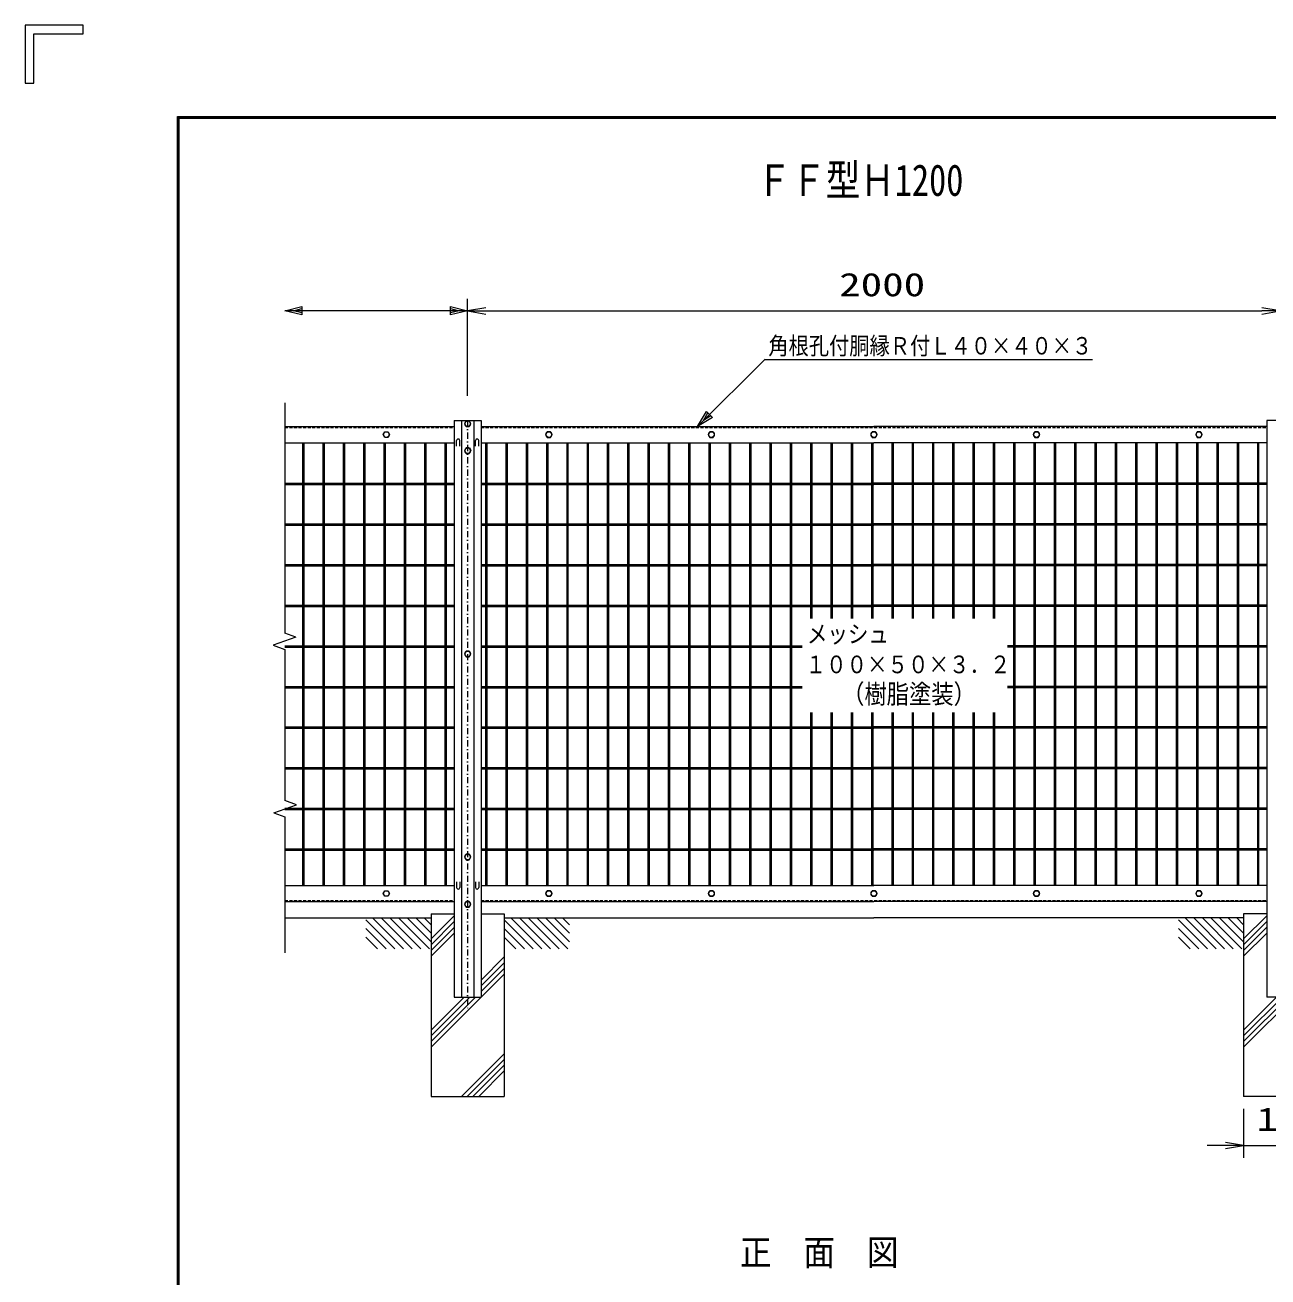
# Model space of a CAD drawing. Units: millimetres, scale not verified. Extents: x -4425 to 4425, y -3150 to 3150.
# Drawn here: x -4425 to -1366, y 68 to 3150 of the extents above; entities that cross this region are included whole.
import ezdxf
from ezdxf.enums import TextEntityAlignment as Align

# ---------------------------------------------------------------- set-up
doc = ezdxf.new("R2010")
doc.units = ezdxf.units.MM
doc.header["$LTSCALE"] = 30
doc.linetypes.add('USER1', pattern=[1.01, 0.5, -0.25, 0.01, -0.25])
doc.linetypes.add('USER2', pattern=[0.375, 0.25, -0.125])
for name, color, linetype, lineweight in [('0-0_1', 4, 'Continuous', 18), ('0-1_2', 7, 'Continuous', 9), ('0-2_0', 2, 'Continuous', 18), ('0-5_WAKU', 7, 'Continuous', 9)]:
    doc.layers.add(name, color=color, linetype=linetype, lineweight=lineweight)
doc.layers.add('0-3_10', color=4, linetype='Continuous')
doc.styles.add('ＭＳ ゴシック', font='')
doc.styles.get('ＭＳ ゴシック').set_extended_font_data('MS Gothic')

# ---------------------------------------------------------------- blocks, each defined once
blk = doc.blocks.new('C3')
at = {"layer": '0-0_1'}
blk.add_line((49643.9, 150350.1), (54657.8, 155313.1), dxfattribs=at)
blk.add_lwpolyline([(50761, 151012.6), (49643.9, 150350.1), (50317.8, 151460.4)], close=True, dxfattribs=at)
blk.add_lwpolyline([(50650.2, 151124.5), (50091.7, 150793.3), (50428.6, 151348.4)], dxfattribs=at)
blk = doc.blocks.new('DARROWS')
at = {"layer": '0-2_0'}
blk.add_line((0, 0), (-29.97, 0), dxfattribs=at)
blk.add_lwpolyline([(-30, -5), (0, 0), (-30, 5)], dxfattribs=at)

msp = doc.modelspace()

# ---------------------------------------------------------------- linework, layer by layer
at = {"layer": '0-0_1'}
for p, q in [((-2603.07, 2326.67), (-1797.25, 2326.67)), ((-3785.57, 2219.85), (-3785.57, 2126.67)), ((-3785.57, 2126.67), (-3785.57, 1652.85)), ((-3741.77, 2121.67), (-3741.77, 1031.67)), ((-3738.57, 2121.67), (-3738.57, 1031.67)), ((-3691.77, 2121.67), (-3691.77, 1031.67)), ((-3688.57, 2121.67), (-3688.57, 1031.67)), ((-3641.77, 2121.67), (-3641.77, 1031.67)), ((-3638.57, 2121.67), (-3638.57, 1031.67)), ((-3591.77, 2121.67), (-3591.77, 1031.67)), ((-3588.57, 2121.67), (-3588.57, 1031.67)), ((-3541.77, 2121.67), (-3541.77, 1031.67)), ((-3538.57, 2121.67), (-3538.57, 1031.67)), ((-3491.77, 2121.67), (-3491.77, 1031.67)), ((-3488.57, 2121.67), (-3488.57, 1031.67)), ((-3441.77, 2121.67), (-3441.77, 1031.67)), ((-3438.57, 2121.67), (-3438.57, 1031.67)), ((-3391.77, 2121.67), (-3391.77, 1031.67)), ((-3388.57, 2121.67), (-3388.57, 1031.67)), ((-3291.77, 2121.67), (-3291.77, 1031.67)), ((-3288.57, 2121.67), (-3288.57, 1031.67)), ((-3241.77, 2121.67), (-3241.77, 1031.67)), ((-3238.57, 2121.67), (-3238.57, 1031.67)), ((-3191.77, 2121.67), (-3191.77, 1031.67)), ((-3188.57, 2121.67), (-3188.57, 1031.67)), ((-3141.77, 2121.67), (-3141.77, 1031.67)), ((-3138.57, 2121.67), (-3138.57, 1031.67)), ((-3091.77, 2121.67), (-3091.77, 1031.67)), ((-3088.57, 2121.67), (-3088.57, 1031.67)), ((-3041.77, 2121.67), (-3041.77, 1031.67)), ((-3038.57, 2121.67), (-3038.57, 1031.67)), ((-2991.77, 2121.67), (-2991.77, 1031.67)), ((-2988.57, 2121.67), (-2988.57, 1031.67)), ((-2941.77, 2121.67), (-2941.77, 1031.67)), ((-2938.57, 2121.67), (-2938.57, 1031.67)), ((-2891.77, 2121.67), (-2891.77, 1031.67)), ((-2888.57, 2121.67), (-2888.57, 1031.67)), ((-2841.77, 2121.67), (-2841.77, 1031.67)), ((-2838.57, 2121.67), (-2838.57, 1031.67)), ((-2791.77, 2121.67), (-2791.77, 1031.67)), ((-2788.57, 2121.67), (-2788.57, 1031.67)), ((-2741.77, 2121.67), (-2741.77, 1031.67)), ((-2738.57, 2121.67), (-2738.57, 1031.67)), ((-2691.77, 2121.67), (-2691.77, 1031.67)), ((-2688.57, 2121.67), (-2688.57, 1031.67)), ((-2641.77, 2121.67), (-2641.77, 1031.67)), ((-2638.57, 2121.67), (-2638.57, 1031.67)), ((-2591.77, 2121.67), (-2591.77, 1031.67)), ((-2588.57, 2121.67), (-2588.57, 1031.67)), ((-2541.77, 2121.67), (-2541.77, 1031.67)), ((-2538.57, 2121.67), (-2538.57, 1031.67)), ((-2491.77, 2121.67), (-2491.77, 1688.89)), ((-2488.57, 2121.67), (-2488.57, 1688.89)), ((-2441.77, 2121.67), (-2441.77, 1688.89)), ((-2438.57, 2121.67), (-2438.57, 1688.89)), ((-2391.77, 2121.67), (-2391.77, 1688.89)), ((-2388.57, 2121.67), (-2388.57, 1688.89)), ((-2341.77, 2121.67), (-2341.77, 1688.89)), ((-2338.57, 2121.67), (-2338.57, 1688.89)), ((-2291.77, 2121.67), (-2291.77, 1688.89)), ((-2288.57, 2121.67), (-2288.57, 1688.89)), ((-2241.77, 2121.67), (-2241.77, 1688.89)), ((-2238.57, 2121.67), (-2238.57, 1688.89)), ((-2191.77, 2121.67), (-2191.77, 1688.89)), ((-2188.57, 2121.67), (-2188.57, 1688.89)), ((-2141.77, 2121.67), (-2141.77, 1688.89)), ((-2138.57, 2121.67), (-2138.57, 1688.89)), ((-2091.77, 2121.67), (-2091.77, 1688.89)), ((-2088.57, 2121.67), (-2088.57, 1688.89)), ((-2041.77, 2121.67), (-2041.77, 1688.89)), ((-2038.57, 2121.67), (-2038.57, 1688.89)), ((-1991.77, 2121.67), (-1991.77, 1031.67)), ((-1988.57, 2121.67), (-1988.57, 1031.67)), ((-1941.77, 2121.67), (-1941.77, 1031.67)), ((-1938.57, 2121.67), (-1938.57, 1031.67)), ((-1891.77, 2121.67), (-1891.77, 1031.67)), ((-1888.57, 2121.67), (-1888.57, 1031.67)), ((-1841.77, 2121.67), (-1841.77, 1031.67)), ((-1838.57, 2121.67), (-1838.57, 1031.67)), ((-1791.77, 2121.67), (-1791.77, 1031.67)), ((-1788.57, 2121.67), (-1788.57, 1031.67)), ((-1741.77, 2121.67), (-1741.77, 1031.67)), ((-1738.57, 2121.67), (-1738.57, 1031.67)), ((-1691.77, 2121.67), (-1691.77, 1031.67)), ((-1688.57, 2121.67), (-1688.57, 1031.67)), ((-1641.77, 2121.67), (-1641.77, 1031.67)), ((-1638.57, 2121.67), (-1638.57, 1031.67)), ((-1591.77, 2121.67), (-1591.77, 1031.67)), ((-1588.57, 2121.67), (-1588.57, 1031.67)), ((-1541.77, 2121.67), (-1541.77, 1031.67)), ((-1538.57, 2121.67), (-1538.57, 1031.67)), ((-1491.77, 2121.67), (-1491.77, 1031.67)), ((-1488.57, 2121.67), (-1488.57, 1031.67)), ((-1441.77, 2121.67), (-1441.77, 1031.67)), ((-1438.57, 2121.67), (-1438.57, 1031.67)), ((-1391.77, 2121.67), (-1391.77, 1031.67)), ((-1388.57, 2121.67), (-1388.57, 1031.67)), ((-3785.57, 2021.67), (-3368.57, 2021.67)), ((-3785.57, 2018.47), (-3368.57, 2018.47)), ((-3302.57, 2021.67), (-2335.57, 2021.67)), ((-3302.57, 2018.47), (-2335.57, 2018.47)), ((-1368.57, 2021.67), (-2335.57, 2021.67)), ((-1368.57, 2018.47), (-2335.57, 2018.47)), ((-3785.57, 1921.67), (-3368.57, 1921.67)), ((-3785.57, 1918.47), (-3368.57, 1918.47)), ((-3302.57, 1921.67), (-2335.57, 1921.67)), ((-3302.57, 1918.47), (-2335.57, 1918.47)), ((-1368.57, 1921.67), (-2335.57, 1921.67)), ((-1368.57, 1918.47), (-2335.57, 1918.47)), ((-3785.57, 1821.67), (-3368.57, 1821.67)), ((-3302.57, 1821.67), (-2335.57, 1821.67)), ((-1368.57, 1821.67), (-2335.57, 1821.67)), ((-3785.57, 1818.47), (-3368.57, 1818.47)), ((-3302.57, 1818.47), (-2335.57, 1818.47)), ((-1368.57, 1818.47), (-2335.57, 1818.47)), ((-3785.57, 1721.67), (-3368.57, 1721.67)), ((-3785.57, 1718.47), (-3368.57, 1718.47)), ((-3302.57, 1721.67), (-2335.57, 1721.67)), ((-3302.57, 1718.47), (-2335.57, 1718.47)), ((-1368.57, 1721.67), (-2335.57, 1721.67)), ((-1368.57, 1718.47), (-2335.57, 1718.47)), ((-3758.85, 1643.12), (-3785.57, 1652.85)), ((-3785.57, 1621.67), (-3368.57, 1621.67)), ((-3785.57, 1618.47), (-3368.57, 1618.47)), ((-3785.57, 1612.54), (-3785.57, 1240.8)), ((-3302.57, 1621.67), (-2511.92, 1621.67)), ((-3302.57, 1618.47), (-2511.92, 1618.47)), ((-1368.57, 1621.67), (-2006.95, 1621.67)), ((-1368.57, 1618.47), (-2006.95, 1618.47)), ((-3785.57, 1521.67), (-3368.57, 1521.67)), ((-3785.57, 1518.47), (-3368.57, 1518.47)), ((-3302.57, 1521.67), (-2511.92, 1521.67)), ((-3302.57, 1518.47), (-2511.92, 1518.47)), ((-1368.57, 1521.67), (-2006.95, 1521.67)), ((-1368.57, 1518.47), (-2006.95, 1518.47)), ((-2491.77, 1457.21), (-2491.77, 1031.67)), ((-2488.57, 1457.21), (-2488.57, 1031.67)), ((-2441.77, 1457.21), (-2441.77, 1031.67)), ((-2438.57, 1457.21), (-2438.57, 1031.67)), ((-2391.77, 1457.21), (-2391.77, 1031.67)), ((-2388.57, 1457.21), (-2388.57, 1031.67)), ((-2341.77, 1457.21), (-2341.77, 1031.67)), ((-2338.57, 1457.21), (-2338.57, 1031.67)), ((-2291.77, 1457.21), (-2291.77, 1031.67)), ((-2288.57, 1457.21), (-2288.57, 1031.67)), ((-2241.77, 1457.21), (-2241.77, 1031.67)), ((-2238.57, 1457.21), (-2238.57, 1031.67)), ((-2191.77, 1457.21), (-2191.77, 1031.67)), ((-2188.57, 1457.21), (-2188.57, 1031.67)), ((-2141.77, 1457.21), (-2141.77, 1031.67)), ((-2138.57, 1457.21), (-2138.57, 1031.67)), ((-2091.77, 1457.21), (-2091.77, 1031.67)), ((-2088.57, 1457.21), (-2088.57, 1031.67)), ((-2041.77, 1457.21), (-2041.77, 1031.67)), ((-2038.57, 1457.21), (-2038.57, 1031.67)), ((-3785.57, 1421.67), (-3368.57, 1421.67)), ((-3785.57, 1418.47), (-3368.57, 1418.47)), ((-3302.57, 1421.67), (-2335.57, 1421.67)), ((-3302.57, 1418.47), (-2335.57, 1418.47)), ((-1368.57, 1421.67), (-2335.57, 1421.67)), ((-1368.57, 1418.47), (-2335.57, 1418.47)), ((-3785.57, 1321.67), (-3368.57, 1321.67)), ((-3785.57, 1318.47), (-3368.57, 1318.47)), ((-3302.57, 1321.67), (-2335.57, 1321.67)), ((-3302.57, 1318.47), (-2335.57, 1318.47)), ((-1368.57, 1321.67), (-2335.57, 1321.67)), ((-1368.57, 1318.47), (-2335.57, 1318.47)), ((-3812.29, 1210.21), (-3785.57, 1200.49)), ((-3785.57, 1221.67), (-3368.57, 1221.67)), ((-3785.57, 1218.47), (-3368.57, 1218.47)), ((-3302.57, 1221.67), (-2335.57, 1221.67)), ((-3302.57, 1218.47), (-2335.57, 1218.47)), ((-1368.57, 1221.67), (-2335.57, 1221.67)), ((-1368.57, 1218.47), (-2335.57, 1218.47)), ((-3785.57, 1200.49), (-3785.57, 1026.67)), ((-3785.57, 1121.67), (-3368.57, 1121.67)), ((-3785.57, 1118.47), (-3368.57, 1118.47)), ((-3302.57, 1121.67), (-2335.57, 1121.67)), ((-3302.57, 1118.47), (-2335.57, 1118.47)), ((-1368.57, 1121.67), (-2335.57, 1121.67)), ((-1368.57, 1118.47), (-2335.57, 1118.47)), ((-3785.57, 1026.67), (-3785.57, 865.91)), ((-3368.57, 956.67), (-3425.57, 899.67)), ((-1368.57, 956.67), (-1425.57, 899.67)), ((-3586.1, 946.99), (-3514.68, 875.57)), ((-3586.1, 925.77), (-3535.89, 875.57)), ((-3569.57, 951.67), (-3493.47, 875.57)), ((-3548.35, 951.67), (-3472.25, 875.57)), ((-3527.14, 951.67), (-3451.04, 875.57)), ((-3505.93, 951.67), (-3429.83, 875.57)), ((-3484.71, 951.67), (-3425.57, 892.53)), ((-3463.5, 951.67), (-3425.57, 913.74)), ((-3442.29, 951.67), (-3425.57, 934.95)), ((-3368.57, 942.53), (-3425.57, 885.53)), ((-3368.57, 928.38), (-3425.57, 871.38)), ((-3245.57, 946.99), (-3174.15, 875.57)), ((-3245.57, 925.77), (-3195.37, 875.57)), ((-3229.04, 951.67), (-3152.94, 875.57)), ((-3207.83, 951.67), (-3131.73, 875.57)), ((-3186.62, 951.67), (-3110.51, 875.57)), ((-3165.4, 951.67), (-3089.3, 875.57)), ((-3144.19, 951.67), (-3085.05, 892.53)), ((-3122.98, 951.67), (-3085.05, 913.74)), ((-3101.76, 951.67), (-3085.05, 934.95)), ((-1586.1, 946.99), (-1514.68, 875.57)), ((-1586.1, 925.77), (-1535.89, 875.57)), ((-1569.57, 951.67), (-1493.47, 875.57)), ((-1548.35, 951.67), (-1472.25, 875.57)), ((-1527.14, 951.67), (-1451.04, 875.57)), ((-1505.93, 951.67), (-1429.83, 875.57)), ((-1484.71, 951.67), (-1425.57, 892.53)), ((-1463.5, 951.67), (-1425.57, 913.74)), ((-1442.29, 951.67), (-1425.57, 934.95)), ((-1368.57, 942.53), (-1425.57, 885.53)), ((-1368.57, 928.39), (-1425.57, 871.38)), ((-3586.1, 904.56), (-3557.11, 875.57)), ((-3368.57, 914.24), (-3425.57, 857.24)), ((-3245.57, 904.56), (-3216.58, 875.57)), ((-1586.1, 904.56), (-1557.11, 875.57)), ((-1368.57, 914.24), (-1425.57, 857.24)), ((-3245.57, 855.52), (-3302.57, 798.52)), ((-3245.57, 841.38), (-3302.57, 784.38)), ((-3245.57, 813.09), (-3425.57, 633.09)), ((-3245.57, 827.24), (-3302.57, 770.23)), ((-1245.57, 813.09), (-1425.57, 633.09)), ((-3316.14, 756.67), (-3425.57, 647.23)), ((-3330.28, 756.67), (-3425.57, 661.37)), ((-3344.42, 756.67), (-3425.57, 675.52)), ((-1316.14, 756.67), (-1425.57, 647.23)), ((-1330.28, 756.67), (-1425.57, 661.37)), ((-1344.42, 756.67), (-1425.57, 675.52)), ((-3245.57, 617.23), (-3350, 512.8)), ((-3245.57, 603.08), (-3335.85, 512.8)), ((-3245.57, 588.94), (-3321.71, 512.8)), ((-3245.57, 574.8), (-3307.57, 512.8))]:
    msp.add_line(p, q, dxfattribs=at)
at = {"layer": '0-0_1', "color": 7, "lineweight": 9}
for p, q in [((-3785.57, 2161.67), (-3368.57, 2161.67)), ((-3368.57, 2176.67), (-3368.57, 756.67)), ((-3368.57, 2176.67), (-3302.57, 2176.67)), ((-3351.07, 2176.67), (-3351.07, 756.67)), ((-3320.07, 2176.67), (-3320.07, 756.67)), ((-3302.57, 2176.67), (-3302.57, 756.67)), ((-3302.57, 2161.67), (-2335.57, 2161.67)), ((-1368.57, 2161.67), (-2335.57, 2161.67)), ((-1368.57, 2176.67), (-1368.57, 756.67)), ((-1302.57, 2176.67), (-1368.57, 2176.67)), ((-3785.57, 2121.67), (-3368.57, 2121.67)), ((-3362.82, 2112.85), (-3362.82, 2126.67)), ((-3354.82, 2112.85), (-3354.82, 2126.67)), ((-3316.32, 2112.85), (-3316.32, 2126.67)), ((-3308.32, 2112.85), (-3308.32, 2126.67)), ((-3302.57, 2121.67), (-2335.57, 2121.67)), ((-1368.57, 2121.67), (-2335.57, 2121.67)), ((-3785.57, 1031.67), (-3368.57, 1031.67)), ((-3362.82, 1040.49), (-3362.82, 1026.67)), ((-3354.82, 1040.49), (-3354.82, 1026.67)), ((-3316.32, 1040.49), (-3316.32, 1026.67)), ((-3308.32, 1040.49), (-3308.32, 1026.67)), ((-3302.57, 1031.67), (-2335.57, 1031.67)), ((-1368.57, 1031.67), (-2335.57, 1031.67)), ((-3785.57, 991.67), (-3368.57, 991.67)), ((-3302.57, 991.67), (-2335.57, 991.67)), ((-1368.57, 991.67), (-2335.57, 991.67)), ((-3425.57, 961.67), (-3368.57, 961.67)), ((-3425.57, 961.67), (-3425.57, 511.67)), ((-3302.57, 961.67), (-3245.57, 961.67)), ((-3245.57, 961.67), (-3245.57, 511.67)), ((-1368.57, 961.67), (-1425.57, 961.67)), ((-1425.57, 961.67), (-1425.57, 511.67)), ((-3785.57, 951.67), (-3425.57, 951.67)), ((-3245.57, 951.67), (-2335.57, 951.67)), ((-1425.57, 951.67), (-2335.57, 951.67)), ((-3368.57, 756.67), (-3302.57, 756.67)), ((-1302.57, 756.67), (-1368.57, 756.67)), ((-3425.57, 511.67), (-3245.57, 511.67)), ((-1245.57, 511.67), (-1425.57, 511.67))]:
    msp.add_line(p, q, dxfattribs=at)
at = {"layer": '0-0_1', "color": 7, "linetype": 'USER2', "lineweight": 9}
for p, q in [((-3785.57, 2158.67), (-3368.57, 2158.67)), ((-3302.57, 2158.67), (-1368.57, 2158.67)), ((-3785.57, 994.67), (-3368.57, 994.67)), ((-3302.57, 994.67), (-1368.57, 994.67))]:
    msp.add_line(p, q, dxfattribs=at)
at = {"layer": '0-0_1', "linetype": 'USER1'}
msp.add_line((-3335.57, 2176.67), (-3335.57, 727.05), dxfattribs=at)
at = {"layer": '0-0_1'}
for points in [[(-3335.57, 2446.67), (-3785.57, 2446.67), (-3743.57, 2457.17), (-3743.57, 2436.17), (-3785.57, 2446.67)], [(-3743.57, 2441.42), (-3764.57, 2446.67), (-3743.57, 2451.92)], [(-3377.57, 2451.92), (-3356.57, 2446.67), (-3377.57, 2441.42)], [(-3758.85, 1643.12), (-3814.23, 1622.97), (-3785.57, 1612.54)], [(-3812.29, 1210.21), (-3756.91, 1230.37), (-3785.57, 1240.8)]]:
    msp.add_lwpolyline(points, dxfattribs=at)
msp.add_lwpolyline([(-3377.57, 2457.17), (-3335.57, 2446.67), (-3377.57, 2436.17)], close=True, dxfattribs=at)
at = {"layer": '0-0_1', "color": 7, "lineweight": 9}
for centre, start, end in [((-3358.82, 2126.67), 0, 180.00664), ((-3312.32, 2126.67), 0, 180.00664), ((-3358.82, 1026.67), 179.99664, 0.00327), ((-3312.32, 1026.67), 179.99664, 0.00327)]:
    msp.add_arc(centre, 4, start, end, dxfattribs=at)
at = {"layer": '0-1_2'}
msp.add_line((-3326.57, 2101.67), (-3330.57, 2108.6), dxfattribs=at)
for points in [[(-3327.57, 2168.35), (-3331.57, 2175.28), (-3339.57, 2175.28), (-3343.57, 2168.35), (-3339.57, 2161.43), (-3331.57, 2161.43)], [(-3543.57, 2141.67), (-3539.57, 2148.6), (-3531.57, 2148.6), (-3527.57, 2141.67), (-3531.57, 2134.74), (-3539.57, 2134.74)], [(-3127.57, 2141.67), (-3131.57, 2148.6), (-3139.57, 2148.6), (-3143.57, 2141.67), (-3139.57, 2134.74), (-3131.57, 2134.74)], [(-2727.57, 2141.67), (-2731.57, 2148.6), (-2739.57, 2148.6), (-2743.57, 2141.67), (-2739.57, 2134.74), (-2731.57, 2134.74)], [(-2327.57, 2141.67), (-2331.57, 2148.6), (-2339.57, 2148.6), (-2343.57, 2141.67), (-2339.57, 2134.74), (-2331.57, 2134.74)], [(-1927.57, 2141.67), (-1931.57, 2148.6), (-1939.57, 2148.6), (-1943.57, 2141.67), (-1939.57, 2134.74), (-1931.57, 2134.74)], [(-1527.57, 2141.67), (-1531.57, 2148.6), (-1539.57, 2148.6), (-1543.57, 2141.67), (-1539.57, 2134.74), (-1531.57, 2134.74)], [(-3327.57, 1601.67), (-3331.57, 1608.6), (-3339.57, 1608.6), (-3343.57, 1601.67), (-3339.57, 1594.74), (-3331.57, 1594.74)], [(-3327.57, 1101.67), (-3331.57, 1108.6), (-3339.57, 1108.6), (-3343.57, 1101.67), (-3339.57, 1094.74), (-3331.57, 1094.74)], [(-3543.57, 1011.67), (-3539.57, 1018.6), (-3531.57, 1018.6), (-3527.57, 1011.67), (-3531.57, 1004.74), (-3539.57, 1004.74)], [(-3127.57, 1011.67), (-3131.57, 1018.6), (-3139.57, 1018.6), (-3143.57, 1011.67), (-3139.57, 1004.74), (-3131.57, 1004.74)], [(-2727.57, 1011.67), (-2731.57, 1018.6), (-2739.57, 1018.6), (-2743.57, 1011.67), (-2739.57, 1004.74), (-2731.57, 1004.74)], [(-2327.57, 1011.67), (-2331.57, 1018.6), (-2339.57, 1018.6), (-2343.57, 1011.67), (-2339.57, 1004.74), (-2331.57, 1004.74)], [(-1927.57, 1011.67), (-1931.57, 1018.6), (-1939.57, 1018.6), (-1943.57, 1011.67), (-1939.57, 1004.74), (-1931.57, 1004.74)], [(-1527.57, 1011.67), (-1531.57, 1018.6), (-1539.57, 1018.6), (-1543.57, 1011.67), (-1539.57, 1004.74), (-1531.57, 1004.74)], [(-3327.57, 985.35), (-3331.57, 992.27), (-3339.57, 992.27), (-3343.57, 985.35), (-3339.57, 978.42), (-3331.57, 978.42)]]:
    msp.add_lwpolyline(points, close=True, dxfattribs=at)
msp.add_lwpolyline([(-3331.57, 2108.6), (-3339.57, 2108.6), (-3343.57, 2101.67), (-3339.57, 2094.74), (-3331.57, 2094.74), (-3327.57, 2101.67)], dxfattribs=at)
for centre in [(-3335.57, 2168.35), (-3535.57, 2141.67), (-3135.57, 2141.67), (-2735.57, 2141.67), (-2335.57, 2141.67), (-1935.57, 2141.67), (-1535.57, 2141.67), (-3335.57, 2101.67), (-3335.57, 1601.67), (-3335.57, 1101.67), (-3535.57, 1011.67), (-3135.57, 1011.67), (-2735.57, 1011.67), (-2335.57, 1011.67), (-1935.57, 1011.67), (-1535.57, 1011.67), (-3335.57, 985.35)]:
    msp.add_circle(centre, 6.93, dxfattribs=at)
at = {"layer": '0-2_0', "color": 1}
for p, q in [((-3335.57, 2236.67), (-3335.57, 2476)), ((-1425.57, 481.67), (-1425.57, 361))]:
    msp.add_line(p, q, dxfattribs=at)
at = {"layer": '0-2_0'}
for p, q in [((-3290.57, 2446), (-1380.57, 2446)), ((-1470.57, 391), (-1515.57, 391)), ((-1425.57, 391), (-1245.57, 391))]:
    msp.add_line(p, q, dxfattribs=at)
at = {"layer": '0-5_WAKU'}
for p, q in [((-4281.75, 3150), (-4425, 3150)), ((-4403.51, 3006.75), (-4403.51, 3128.51)), ((-4048, 2923), (4198, 2923)), ((-4048, -2923), (-4048, 2923))]:
    msp.add_line(p, q, dxfattribs=at)
for points in [[(-4425, 3150), (-4425, 3006.75), (-4403.51, 3006.75)], [(-4403.51, 3128.51), (-4281.75, 3128.51), (-4281.75, 3150)], [(-4046, -2921), (-4046, 2921), (4196, 2921)]]:
    msp.add_lwpolyline(points, dxfattribs=at)
msp.add_lwpolyline([(-4050, 2925), (4200, 2925), (4200, -2925), (-4050, -2925)], close=True, dxfattribs=at)

# ---------------------------------------------------------------- block references
at = {"layer": '0-2_0', "xscale": 1.5, "yscale": 1.5, "rotation": 180}
msp.add_blockref('DARROWS', (-3335.57, 2446), dxfattribs=at)
at = {"layer": '0-2_0'}
for name, p, xscale, yscale in [('DARROWS', (-1335.57, 2446), 1.5, 1.5), ('C3', (-4425, -2850), 0.03333333, 0.03333333), ('DARROWS', (-1425.57, 391), 1.5, 1.5)]:
    msp.add_blockref(name, p, dxfattribs=dict(at, xscale=xscale, yscale=yscale))

# ---------------------------------------------------------------- texts
at = {"layer": '0-0_1', "style": 'ＭＳ ゴシック'}
for s, height, width, p in [('角根孔付胴縁Ｒ付Ｌ４０×４０×３', 42.99, 0.85, (-2595.57, 2325.9)), ('メッシュ', 43.47, 0.85, (-2500.38, 1615.92)), ('１００×５０×３．２', 43.54, 0.85, (-2503.88, 1540.9)), ('（樹脂塗装）', 47.35, 0.85, (-2413.88, 1465.17)), ('正\u3000面\u3000図', 63.67, 0.9, (-2665.57, 76.92))]:
    msp.add_text(s, height=height, dxfattribs=dict(at, width=width)).set_placement(p, align=Align.BOTTOM_LEFT)
at = {"layer": '0-2_0', "color": 3, "style": 'ＭＳ ゴシック', "width": 1.35}
for s, p in [('2000', (-2421.07, 2464.9)), ('180', (-1394.07, 409.9))]:
    msp.add_text(s, height=57.62, dxfattribs=at).set_placement(p, align=Align.BOTTOM_LEFT)
at = {"layer": '0-3_10', "style": 'ＭＳ ゴシック', "width": 0.8}
msp.add_text('ＦＦ型Ｈ1200', height=77.71, dxfattribs=at).set_placement((-2623.63, 2706.06), align=Align.BOTTOM_LEFT)

doc.saveas('drawing.dxf')
